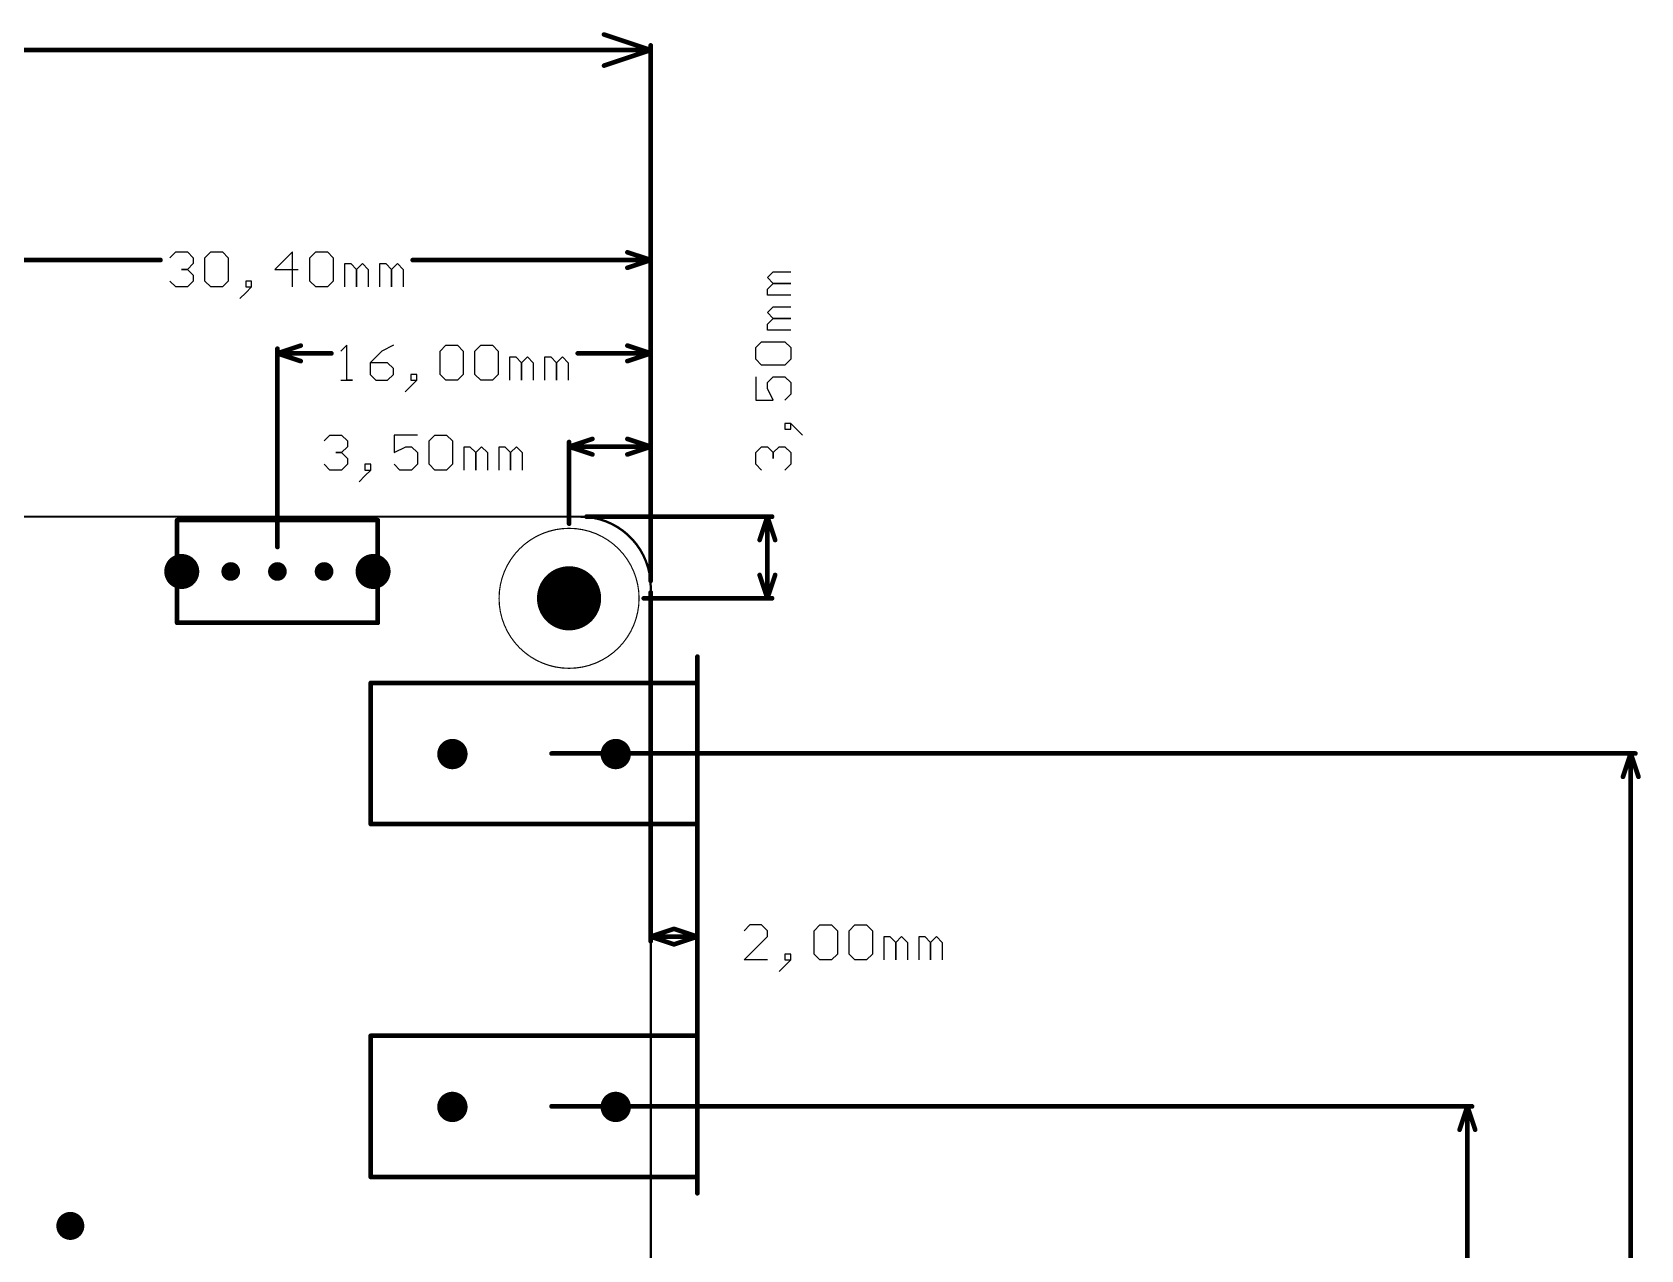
# Model space of a CAD drawing. Header units: millimetres. Extents: x -16 to 144, y -25 to 121.
# Drawn here: x 73.5 to 142.4, y 68.6 to 120.8 of the extents above; entities that cross this region are included whole.
import ezdxf

# ---------------------------------------------------------------- set-up
doc = ezdxf.new("R2010")
doc.units = ezdxf.units.MM
for name, color, linetype in [('Mechanical1', 6, 'Continuous'), ('Mechanical10', 56, 'Continuous'), ('Mechanical15', 56, 'Continuous'), ('PadHoleLayer', 156, 'Continuous')]:
    doc.layers.add(name, color=color, linetype=linetype)

# ---------------------------------------------------------------- blocks, each defined once
blk = doc.blocks.new('CON_XKB_PJ_320D_34')
at = {"layer": 'PadHoleLayer', "const_width": 0.65}
for points in [[(-3.825, 0.025, 1), (-3.175, 0.025, 1)], [(3.175, 0.025, 1), (3.825, 0.025, 1)]]:
    blk.add_lwpolyline(points, format="xyb", close=True, dxfattribs=at)
blk = doc.blocks.new('CON_XKB_PJ_320D_35')
at = {"layer": 'PadHoleLayer', "const_width": 0.65}
for points in [[(-3.825, 0.025, 1), (-3.175, 0.025, 1)], [(3.175, 0.025, 1), (3.825, 0.025, 1)]]:
    blk.add_lwpolyline(points, format="xyb", close=True, dxfattribs=at)
blk = doc.blocks.new('SWI_CKS_OS102011MA1Q_258')
at = {"layer": 'PadHoleLayer'}
for points, const_width in [([(-4.475, 0, 1), (-3.725, 0, 1)], 0.75), ([(3.725, 0, 1), (4.475, 0, 1)], 0.75), ([(-2.2, 0, 1), (-1.8, 0, 1)], 0.4), ([(-0.2, 0, 1), (0.2, 0, 1)], 0.4), ([(1.8, 0, 1), (2.2, 0, 1)], 0.4)]:
    blk.add_lwpolyline(points, format="xyb", close=True, dxfattribs=dict(at, const_width=const_width))
blk = doc.blocks.new('SKT_HRW_S8411_45R_261')
at = {"layer": 'PadHoleLayer', "const_width": 0.6}
for points in [[(-0.3, 3.725, 1), (0.3, 3.725, 1)], [(-0.3, -3.725, 1), (0.3, -3.725, 1)]]:
    blk.add_lwpolyline(points, format="xyb", close=True, dxfattribs=at)
blk = doc.blocks.new('PCB_MH_H270_C600_281')
at = {"layer": 'PadHoleLayer', "const_width": 1.35}
blk.add_lwpolyline([(-0.675, 0, 1), (0.675, 0, 1)], format="xyb", close=True, dxfattribs=at)

msp = doc.modelspace()

# ---------------------------------------------------------------- linework, layer by layer
at = {"layer": 'Mechanical1', "const_width": 0.1}
for points in [[(3, 100), (97, 100)], [(100, 3), (100, 97)]]:
    msp.add_lwpolyline(points, dxfattribs=at)
at = {"layer": 'Mechanical1', "const_width": 0.05}
for points in [[(96.975, 100, 1), (97.025, 100, 1)], [(96.975, 100, 1), (97.025, 100, 1)], [(99.975, 97, 1), (100.025, 97, 1)], [(99.975, 97, 1), (100.025, 97, 1)]]:
    msp.add_lwpolyline(points, format="xyb", close=True, dxfattribs=at)
at = {"layer": 'Mechanical1', "const_width": 0.1}
msp.add_lwpolyline([(97, 100, -0.414214), (100, 97)], format="xyb", dxfattribs=at)
at = {"layer": 'Mechanical10', "const_width": 0.2}
for points in [[(98, 120.667), (100, 120)], [(57.498, 120), (100, 120)], [(98, 119.333), (100, 120)], [(100, 97.25), (100, 120.2)]]:
    msp.add_lwpolyline(points, dxfattribs=at)
at = {"layer": 'Mechanical10', "const_width": 0.1}
for points in [[(97.95, 120.667, 1), (98.05, 120.667, 1)], [(99.95, 120.2, 1), (100.05, 120.2, 1)], [(99.95, 120, 1), (100.05, 120, 1)], [(99.95, 120, 1), (100.05, 120, 1)], [(99.95, 120, 1), (100.05, 120, 1)], [(97.95, 119.333, 1), (98.05, 119.333, 1)], [(99.95, 97.25, 1), (100.05, 97.25, 1)]]:
    msp.add_lwpolyline(points, format="xyb", close=True, dxfattribs=at)
at = {"layer": 'Mechanical15'}
for p, q in [((79.395, 111.098), (79.645, 111.347)), ((79.645, 111.347), (80.145, 111.347)), ((80.145, 111.347), (80.395, 111.098)), ((80.395, 111.098), (80.395, 110.848)), ((80.895, 111.098), (81.145, 111.347)), ((80.895, 110.098), (80.895, 111.098)), ((81.145, 111.347), (81.644, 111.347)), ((81.644, 111.347), (81.894, 111.098)), ((81.894, 111.098), (81.894, 110.098)), ((84.644, 111.347), (83.894, 110.598)), ((84.644, 109.848), (84.644, 111.347)), ((85.393, 111.098), (85.643, 111.347)), ((85.393, 110.098), (85.393, 111.098)), ((85.643, 111.347), (86.143, 111.347)), ((86.143, 111.347), (86.393, 111.098)), ((86.393, 111.098), (86.393, 110.098)), ((80.145, 110.598), (79.895, 110.598)), ((79.895, 110.598), (80.145, 110.598)), ((80.395, 110.848), (80.145, 110.598)), ((80.145, 110.598), (80.395, 110.348)), ((80.395, 110.348), (80.395, 110.098)), ((83.894, 110.598), (84.893, 110.598)), ((86.893, 109.848), (86.893, 110.848)), ((86.893, 110.848), (87.143, 110.848)), ((87.143, 110.848), (87.393, 110.598)), ((87.393, 110.598), (87.643, 110.848)), ((87.393, 110.598), (87.393, 109.848)), ((87.393, 109.848), (87.393, 110.598)), ((87.643, 110.848), (87.892, 110.598)), ((87.892, 110.598), (87.892, 109.848)), ((88.392, 109.848), (88.392, 110.848)), ((88.392, 110.848), (88.642, 110.848)), ((88.642, 110.848), (88.892, 110.598)), ((88.892, 110.598), (89.142, 110.848)), ((88.892, 110.598), (88.892, 109.848)), ((88.892, 109.848), (88.892, 110.598)), ((89.142, 110.848), (89.392, 110.598)), ((89.392, 110.598), (89.392, 109.848)), ((105, 110.247), (105.25, 110.497)), ((105.25, 110.497), (106, 110.497)), ((79.645, 109.848), (79.395, 110.098)), ((80.145, 109.848), (79.645, 109.848)), ((80.395, 110.098), (80.145, 109.848)), ((81.145, 109.848), (80.895, 110.098)), ((81.644, 109.848), (81.145, 109.848)), ((81.894, 110.098), (81.644, 109.848)), ((82.894, 110.098), (82.644, 110.098)), ((82.644, 110.098), (82.644, 109.848)), ((82.644, 109.598), (82.894, 109.848)), ((82.644, 109.848), (82.894, 109.848)), ((82.894, 109.848), (82.644, 109.598)), ((82.894, 109.848), (82.894, 110.098)), ((85.643, 109.848), (85.393, 110.098)), ((86.143, 109.848), (85.643, 109.848)), ((86.393, 110.098), (86.143, 109.848)), ((105.25, 109.997), (105, 110.247)), ((105, 109.747), (105.25, 109.997)), ((105, 109.498), (105, 109.747)), ((105.25, 109.997), (106, 109.997)), ((106, 109.997), (105.25, 109.997)), ((82.644, 109.598), (82.394, 109.348)), ((106, 109.498), (105, 109.498)), ((105, 108.748), (105.25, 108.998)), ((105.25, 108.998), (106, 108.998)), ((105.25, 108.498), (105, 108.748)), ((105, 108.248), (105.25, 108.498)), ((105, 107.998), (105, 108.248)), ((105.25, 108.498), (106, 108.498)), ((106, 108.498), (105.25, 108.498)), ((106, 107.998), (105, 107.998)), ((86.97, 107.347), (86.72, 107.098)), ((86.97, 105.848), (86.97, 107.347)), ((88.47, 107.098), (87.97, 106.598)), ((88.969, 107.347), (88.47, 107.098)), ((90.969, 107.098), (91.219, 107.347)), ((90.969, 106.098), (90.969, 107.098)), ((91.219, 107.347), (91.719, 107.347)), ((91.719, 107.347), (91.968, 107.098)), ((91.968, 107.098), (91.968, 106.098)), ((92.468, 107.098), (92.718, 107.347)), ((92.468, 106.098), (92.468, 107.098)), ((92.718, 107.347), (93.218, 107.347)), ((93.218, 107.347), (93.468, 107.098)), ((93.468, 107.098), (93.468, 106.098)), ((104.5, 107.248), (104.75, 107.498)), ((104.5, 106.748), (104.5, 107.248)), ((104.75, 107.498), (105.75, 107.498)), ((105.75, 107.498), (106, 107.248)), ((106, 107.248), (106, 106.748)), ((87.97, 106.598), (87.97, 106.098)), ((88.72, 106.598), (87.97, 106.598)), ((88.969, 106.348), (88.72, 106.598)), ((88.969, 106.098), (88.969, 106.348)), ((93.968, 105.848), (93.968, 106.848)), ((93.968, 106.848), (94.218, 106.848)), ((94.218, 106.848), (94.468, 106.598)), ((94.468, 106.598), (94.718, 106.848)), ((94.468, 106.598), (94.468, 105.848)), ((94.468, 105.848), (94.468, 106.598)), ((94.718, 106.848), (94.968, 106.598)), ((94.968, 106.598), (94.968, 105.848)), ((95.467, 105.848), (95.467, 106.848)), ((95.467, 106.848), (95.717, 106.848)), ((95.717, 106.848), (95.967, 106.598)), ((95.967, 106.598), (96.217, 106.848)), ((95.967, 106.598), (95.967, 105.848)), ((95.967, 105.848), (95.967, 106.598)), ((96.217, 106.848), (96.467, 106.598)), ((96.467, 106.598), (96.467, 105.848)), ((104.75, 106.499), (104.5, 106.748)), ((105.75, 106.499), (104.75, 106.499)), ((106, 106.748), (105.75, 106.499)), ((86.72, 105.848), (87.22, 105.848)), ((87.22, 105.848), (86.97, 105.848)), ((87.97, 106.098), (88.22, 105.848)), ((88.22, 105.848), (88.72, 105.848)), ((88.72, 105.848), (88.969, 106.098)), ((89.719, 105.598), (89.469, 105.348)), ((89.969, 106.098), (89.719, 106.098)), ((89.719, 106.098), (89.719, 105.848)), ((89.719, 105.598), (89.969, 105.848)), ((89.719, 105.848), (89.969, 105.848)), ((89.969, 105.848), (89.719, 105.598)), ((89.969, 105.848), (89.969, 106.098)), ((91.219, 105.848), (90.969, 106.098)), ((91.719, 105.848), (91.219, 105.848)), ((91.968, 106.098), (91.719, 105.848)), ((92.718, 105.848), (92.468, 106.098)), ((93.218, 105.848), (92.718, 105.848)), ((93.468, 106.098), (93.218, 105.848)), ((104.5, 105.999), (104.5, 104.999)), ((105, 105.749), (105.25, 105.999)), ((105, 105.499), (105, 105.749)), ((105.25, 104.999), (105, 105.499)), ((105.25, 105.999), (105.75, 105.999)), ((105.75, 105.999), (106, 105.749)), ((106, 105.749), (106, 105.249)), ((104.5, 104.999), (105.25, 104.999)), ((106, 105.249), (105.75, 104.999)), ((86, 103.25), (86.25, 103.5)), ((86.25, 103.5), (86.75, 103.5)), ((86.75, 103.5), (87, 103.25)), ((89.999, 103.5), (88.999, 103.5)), ((88.999, 103.5), (88.999, 102.75)), ((90.499, 103.25), (90.748, 103.5)), ((90.748, 103.5), (91.248, 103.5)), ((91.248, 103.5), (91.498, 103.25)), ((106, 103.999), (105.75, 103.999)), ((105.75, 103.999), (105.75, 103.749)), ((105.75, 103.749), (106, 103.749)), ((106.25, 103.749), (106, 103.999)), ((106, 103.749), (106, 103.999)), ((106, 103.999), (106.25, 103.749)), ((106.25, 103.749), (106.5, 103.5)), ((86.75, 102.75), (86.5, 102.75)), ((86.5, 102.75), (86.75, 102.75)), ((87, 103), (86.75, 102.75)), ((86.75, 102.75), (87, 102.5)), ((87, 103.25), (87, 103)), ((88.999, 102.75), (89.499, 103)), ((89.499, 103), (89.749, 103)), ((89.749, 103), (89.999, 102.75)), ((89.999, 102.75), (89.999, 102.25)), ((90.499, 102.25), (90.499, 103.25)), ((91.498, 103.25), (91.498, 102.25)), ((91.998, 102), (91.998, 103)), ((91.998, 103), (92.248, 103)), ((92.248, 103), (92.498, 102.75)), ((92.498, 102.75), (92.748, 103)), ((92.498, 102.75), (92.498, 102)), ((92.498, 102), (92.498, 102.75)), ((92.748, 103), (92.998, 102.75)), ((92.998, 102.75), (92.998, 102)), ((93.498, 102), (93.498, 103)), ((93.498, 103), (93.747, 103)), ((93.747, 103), (93.997, 102.75)), ((93.997, 102.75), (94.247, 103)), ((93.997, 102.75), (93.997, 102)), ((93.997, 102), (93.997, 102.75)), ((94.247, 103), (94.497, 102.75)), ((94.497, 102.75), (94.497, 102)), ((104.5, 102.75), (104.75, 103)), ((104.5, 102.25), (104.5, 102.75)), ((104.75, 103), (105, 103)), ((105, 103), (105.25, 102.75)), ((105.25, 102.75), (105.5, 103)), ((105.25, 102.75), (105.25, 102.5)), ((105.25, 102.5), (105.25, 102.75)), ((105.5, 103), (105.75, 103)), ((105.75, 103), (106, 102.75)), ((106, 102.75), (106, 102.25)), ((86.25, 102), (86, 102.25)), ((87, 102.25), (86.75, 102)), ((87, 102.5), (87, 102.25)), ((87.999, 102.25), (87.749, 102.25)), ((87.749, 102.25), (87.749, 102)), ((87.999, 102), (87.999, 102.25)), ((89.249, 102), (88.999, 102.25)), ((89.999, 102.25), (89.749, 102)), ((90.748, 102), (90.499, 102.25)), ((91.498, 102.25), (91.248, 102)), ((104.75, 102), (104.5, 102.25)), ((106, 102.25), (105.75, 102)), ((86.75, 102), (86.25, 102)), ((87.749, 101.75), (87.5, 101.5)), ((87.749, 101.75), (87.999, 102)), ((87.749, 102), (87.999, 102)), ((87.999, 102), (87.749, 101.75)), ((89.749, 102), (89.249, 102)), ((91.248, 102), (90.748, 102)), ((104.25, 82.5), (104, 82.25)), ((104.75, 82.5), (104.25, 82.5)), ((105, 82.25), (104.75, 82.5)), ((105, 82), (105, 82.25)), ((106.999, 82.25), (107.249, 82.5)), ((106.999, 81.25), (106.999, 82.25)), ((107.249, 82.5), (107.749, 82.5)), ((107.749, 82.5), (107.999, 82.25)), ((107.999, 82.25), (107.999, 81.25)), ((108.499, 82.25), (108.748, 82.5)), ((108.499, 81.25), (108.499, 82.25)), ((108.748, 82.5), (109.248, 82.5)), ((109.248, 82.5), (109.498, 82.25)), ((109.498, 82.25), (109.498, 81.25)), ((104, 81), (105, 82)), ((109.998, 81), (109.998, 82)), ((109.998, 82), (110.248, 82)), ((110.248, 82), (110.498, 81.75)), ((110.498, 81.75), (110.748, 82)), ((110.498, 81.75), (110.498, 81)), ((110.498, 81), (110.498, 81.75)), ((110.748, 82), (110.998, 81.75)), ((110.998, 81.75), (110.998, 81)), ((111.498, 81), (111.498, 82)), ((111.498, 82), (111.747, 82)), ((111.747, 82), (111.997, 81.75)), ((111.997, 81.75), (112.247, 82)), ((111.997, 81.75), (111.997, 81)), ((111.997, 81), (111.997, 81.75)), ((112.247, 82), (112.497, 81.75)), ((112.497, 81.75), (112.497, 81)), ((105, 81), (104, 81)), ((105.749, 80.75), (105.5, 80.5)), ((105.999, 81.25), (105.749, 81.25)), ((105.749, 81.25), (105.749, 81)), ((105.749, 80.75), (105.999, 81)), ((105.749, 81), (105.999, 81)), ((105.999, 81), (105.749, 80.75)), ((105.999, 81), (105.999, 81.25)), ((107.249, 81), (106.999, 81.25)), ((107.749, 81), (107.249, 81)), ((107.999, 81.25), (107.749, 81)), ((108.748, 81), (108.499, 81.25)), ((109.248, 81), (108.748, 81)), ((109.498, 81.25), (109.248, 81))]:
    msp.add_line(p, q, dxfattribs=at)
at = {"layer": 'Mechanical15', "const_width": 0.2}
for points in [[(69.6, 111), (78.989, 111)], [(89.798, 111), (100, 111)], [(99, 111.333), (100, 111)], [(99, 110.667), (100, 111)], [(100, 97.25), (100, 111.2)], [(84, 107), (85, 107.333)], [(84, 98.7), (84, 107.2)], [(84, 107), (85, 106.667)], [(84, 107), (86.314, 107)], [(96.873, 107), (100, 107)], [(99, 107.333), (100, 107)], [(99, 106.667), (100, 107)], [(100, 97.25), (100, 107.2)], [(96.5, 103), (97.5, 103.333)], [(99, 103.333), (100, 103)], [(96.5, 99.7), (96.5, 103.2)], [(96.5, 103), (97.5, 102.667)], [(96.5, 103), (98.25, 103)], [(98.25, 103), (100, 103)], [(99, 102.667), (100, 103)], [(100, 97.25), (100, 103.2)], [(97.25, 100), (105.2, 100)], [(104.667, 99), (105, 100)], [(105, 100), (105.333, 99)], [(105, 98.25), (105, 100)], [(79.7, 99.85), (88.3, 99.85)], [(79.7, 95.45), (79.7, 99.85)], [(88.3, 95.45), (88.3, 99.85)], [(105, 96.5), (105, 98.25)], [(104.667, 97.5), (105, 96.5)], [(105, 96.5), (105.333, 97.5)], [(99.7, 96.5), (105.2, 96.5)], [(100, 81.8), (100, 96.75)], [(79.7, 95.45), (88.3, 95.45)], [(102, 71), (102, 94)], [(102, 81.8), (102, 93.7)], [(88, 92.875), (102, 92.875)], [(88, 86.825), (88, 92.875)], [(102, 86.825), (102, 92.875)], [(95.75, 89.85), (142.2, 89.85)], [(141.667, 88.85), (142, 89.85)], [(142, 89.85), (142.333, 88.85)], [(142, 49.923), (142, 89.85)], [(88, 86.825), (102, 86.825)], [(100, 82), (101, 82.333)], [(100, 82), (101, 82)], [(100, 82), (101, 81.667)], [(101, 82.333), (102, 82)], [(101, 82), (102, 82)], [(101, 81.667), (102, 82)], [(88, 77.75), (102, 77.75)], [(88, 71.7), (88, 77.75)], [(102, 71.7), (102, 77.75)], [(95.75, 74.725), (135.2, 74.725)], [(134.667, 73.725), (135, 74.725)], [(135, 74.725), (135.333, 73.725)], [(135, 42.361), (135, 74.725)], [(88, 71.7), (102, 71.7)]]:
    msp.add_lwpolyline(points, dxfattribs=at)
at = {"layer": 'Mechanical15'}
for points, const_width in [([(78.939, 111, 1), (79.039, 111, 1)], 0.1), ([(89.748, 111, 1), (89.848, 111, 1)], 0.1), ([(98.95, 111.333, 1), (99.05, 111.333, 1)], 0.1), ([(99.95, 111.2, 1), (100.05, 111.2, 1)], 0.1), ([(99.95, 111, 1), (100.05, 111, 1)], 0.1), ([(99.95, 111, 1), (100.05, 111, 1)], 0.1), ([(99.95, 111, 1), (100.05, 111, 1)], 0.1), ([(98.95, 110.667, 1), (99.05, 110.667, 1)], 0.1), ([(83.95, 107.2, 1), (84.05, 107.2, 1)], 0.1), ([(83.95, 107, 1), (84.05, 107, 1)], 0.1), ([(83.95, 107, 1), (84.05, 107, 1)], 0.1), ([(83.95, 107, 1), (84.05, 107, 1)], 0.1), ([(84.95, 107.333, 1), (85.05, 107.333, 1)], 0.1), ([(86.264, 107, 1), (86.364, 107, 1)], 0.1), ([(96.823, 107, 1), (96.923, 107, 1)], 0.1), ([(98.95, 107.333, 1), (99.05, 107.333, 1)], 0.1), ([(99.95, 107.2, 1), (100.05, 107.2, 1)], 0.1), ([(99.95, 107, 1), (100.05, 107, 1)], 0.1), ([(99.95, 107, 1), (100.05, 107, 1)], 0.1), ([(99.95, 107, 1), (100.05, 107, 1)], 0.1), ([(84.95, 106.667, 1), (85.05, 106.667, 1)], 0.1), ([(98.95, 106.667, 1), (99.05, 106.667, 1)], 0.1), ([(97.45, 103.333, 1), (97.55, 103.333, 1)], 0.1), ([(98.95, 103.333, 1), (99.05, 103.333, 1)], 0.1), ([(96.45, 103.2, 1), (96.55, 103.2, 1)], 0.1), ([(96.45, 103, 1), (96.55, 103, 1)], 0.1), ([(96.45, 103, 1), (96.55, 103, 1)], 0.1), ([(96.45, 103, 1), (96.55, 103, 1)], 0.1), ([(97.45, 102.667, 1), (97.55, 102.667, 1)], 0.1), ([(98.2, 103, 1), (98.3, 103, 1)], 0.1), ([(98.2, 103, 1), (98.3, 103, 1)], 0.1), ([(98.95, 102.667, 1), (99.05, 102.667, 1)], 0.1), ([(99.95, 103.2, 1), (100.05, 103.2, 1)], 0.1), ([(99.95, 103, 1), (100.05, 103, 1)], 0.1), ([(99.95, 103, 1), (100.05, 103, 1)], 0.1), ([(99.95, 103, 1), (100.05, 103, 1)], 0.1), ([(97.2, 100, 1), (97.3, 100, 1)], 0.1), ([(104.95, 100, 1), (105.05, 100, 1)], 0.1), ([(104.95, 100, 1), (105.05, 100, 1)], 0.1), ([(104.95, 100, 1), (105.05, 100, 1)], 0.1), ([(105.15, 100, 1), (105.25, 100, 1)], 0.1), ([(79.65, 99.85, 1), (79.75, 99.85, 1)], 0.1), ([(79.65, 99.85, 1), (79.75, 99.85, 1)], 0.1), ([(88.25, 99.85, 1), (88.35, 99.85, 1)], 0.1), ([(88.25, 99.85, 1), (88.35, 99.85, 1)], 0.1), ([(99.5, 96.5, 1), (93.5, 96.5, 1)], 0.05), ([(96.45, 99.7, 1), (96.55, 99.7, 1)], 0.1), ([(83.95, 98.7, 1), (84.05, 98.7, 1)], 0.1), ([(104.617, 99, 1), (104.717, 99, 1)], 0.1), ([(105.283, 99, 1), (105.383, 99, 1)], 0.1), ([(104.95, 98.25, 1), (105.05, 98.25, 1)], 0.1), ([(104.95, 98.25, 1), (105.05, 98.25, 1)], 0.1), ([(97.85, 96.5, 1), (95.15, 96.5, 1)], 0.05), ([(99.95, 97.25, 1), (100.05, 97.25, 1)], 0.1), ([(99.95, 97.25, 1), (100.05, 97.25, 1)], 0.1), ([(99.95, 97.25, 1), (100.05, 97.25, 1)], 0.1), ([(104.617, 97.5, 1), (104.717, 97.5, 1)], 0.1), ([(105.283, 97.5, 1), (105.383, 97.5, 1)], 0.1), ([(93.488, 96.5, 1), (93.513, 96.5, 1)], 0.025), ([(95.138, 96.5, 1), (95.162, 96.5, 1)], 0.025), ([(97.838, 96.5, 1), (97.862, 96.5, 1)], 0.025), ([(99.487, 96.5, 1), (99.512, 96.5, 1)], 0.025), ([(99.65, 96.5, 1), (99.75, 96.5, 1)], 0.1), ([(99.95, 96.75, 1), (100.05, 96.75, 1)], 0.1), ([(104.95, 96.5, 1), (105.05, 96.5, 1)], 0.1), ([(104.95, 96.5, 1), (105.05, 96.5, 1)], 0.1), ([(104.95, 96.5, 1), (105.05, 96.5, 1)], 0.1), ([(105.15, 96.5, 1), (105.25, 96.5, 1)], 0.1), ([(79.65, 95.45, 1), (79.75, 95.45, 1)], 0.1), ([(79.65, 95.45, 1), (79.75, 95.45, 1)], 0.1), ([(88.25, 95.45, 1), (88.35, 95.45, 1)], 0.1), ([(88.25, 95.45, 1), (88.35, 95.45, 1)], 0.1), ([(101.95, 94, 1), (102.05, 94, 1)], 0.1), ([(101.95, 93.7, 1), (102.05, 93.7, 1)], 0.1), ([(87.95, 92.875, 1), (88.05, 92.875, 1)], 0.1), ([(87.95, 92.875, 1), (88.05, 92.875, 1)], 0.1), ([(101.95, 92.875, 1), (102.05, 92.875, 1)], 0.1), ([(101.95, 92.875, 1), (102.05, 92.875, 1)], 0.1), ([(95.7, 89.85, 1), (95.8, 89.85, 1)], 0.1), ([(141.95, 89.85, 1), (142.05, 89.85, 1)], 0.1), ([(141.95, 89.85, 1), (142.05, 89.85, 1)], 0.1), ([(141.95, 89.85, 1), (142.05, 89.85, 1)], 0.1), ([(142.15, 89.85, 1), (142.25, 89.85, 1)], 0.1), ([(141.617, 88.85, 1), (141.717, 88.85, 1)], 0.1), ([(142.283, 88.85, 1), (142.383, 88.85, 1)], 0.1), ([(87.95, 86.825, 1), (88.05, 86.825, 1)], 0.1), ([(87.95, 86.825, 1), (88.05, 86.825, 1)], 0.1), ([(101.95, 86.825, 1), (102.05, 86.825, 1)], 0.1), ([(101.95, 86.825, 1), (102.05, 86.825, 1)], 0.1), ([(99.95, 82, 1), (100.05, 82, 1)], 0.1), ([(99.95, 82, 1), (100.05, 82, 1)], 0.1), ([(99.95, 82, 1), (100.05, 82, 1)], 0.1), ([(100.95, 82.333, 1), (101.05, 82.333, 1)], 0.1), ([(100.95, 82.333, 1), (101.05, 82.333, 1)], 0.1), ([(100.95, 82, 1), (101.05, 82, 1)], 0.1), ([(100.95, 82, 1), (101.05, 82, 1)], 0.1), ([(101.95, 82, 1), (102.05, 82, 1)], 0.1), ([(101.95, 82, 1), (102.05, 82, 1)], 0.1), ([(101.95, 82, 1), (102.05, 82, 1)], 0.1), ([(99.95, 81.8, 1), (100.05, 81.8, 1)], 0.1), ([(100.95, 81.667, 1), (101.05, 81.667, 1)], 0.1), ([(100.95, 81.667, 1), (101.05, 81.667, 1)], 0.1), ([(101.95, 81.8, 1), (102.05, 81.8, 1)], 0.1), ([(87.95, 77.75, 1), (88.05, 77.75, 1)], 0.1), ([(87.95, 77.75, 1), (88.05, 77.75, 1)], 0.1), ([(101.95, 77.75, 1), (102.05, 77.75, 1)], 0.1), ([(101.95, 77.75, 1), (102.05, 77.75, 1)], 0.1), ([(95.7, 74.725, 1), (95.8, 74.725, 1)], 0.1), ([(134.95, 74.725, 1), (135.05, 74.725, 1)], 0.1), ([(134.95, 74.725, 1), (135.05, 74.725, 1)], 0.1), ([(134.95, 74.725, 1), (135.05, 74.725, 1)], 0.1), ([(135.15, 74.725, 1), (135.25, 74.725, 1)], 0.1), ([(134.617, 73.725, 1), (134.717, 73.725, 1)], 0.1), ([(135.283, 73.725, 1), (135.383, 73.725, 1)], 0.1), ([(87.95, 71.7, 1), (88.05, 71.7, 1)], 0.1), ([(87.95, 71.7, 1), (88.05, 71.7, 1)], 0.1), ([(101.95, 71.7, 1), (102.05, 71.7, 1)], 0.1), ([(101.95, 71.7, 1), (102.05, 71.7, 1)], 0.1), ([(101.95, 71, 1), (102.05, 71, 1)], 0.1)]:
    msp.add_lwpolyline(points, format="xyb", close=True, dxfattribs=dict(at, const_width=const_width))

# ---------------------------------------------------------------- block references
for name, p, rotation in [('SWI_CKS_OS102011MA1Q_258', (84, 97.65), 180), ('PCB_MH_H270_C600_281', (96.5, 96.5), 90), ('CON_XKB_PJ_320D_35', (95, 89.85), 180), ('CON_XKB_PJ_320D_34', (95, 74.725), 180), ('SKT_HRW_S8411_45R_261', (71.4, 69.6), 270)]:
    msp.add_blockref(name, p, dxfattribs=dict(rotation=rotation))

doc.saveas('drawing.dxf')
